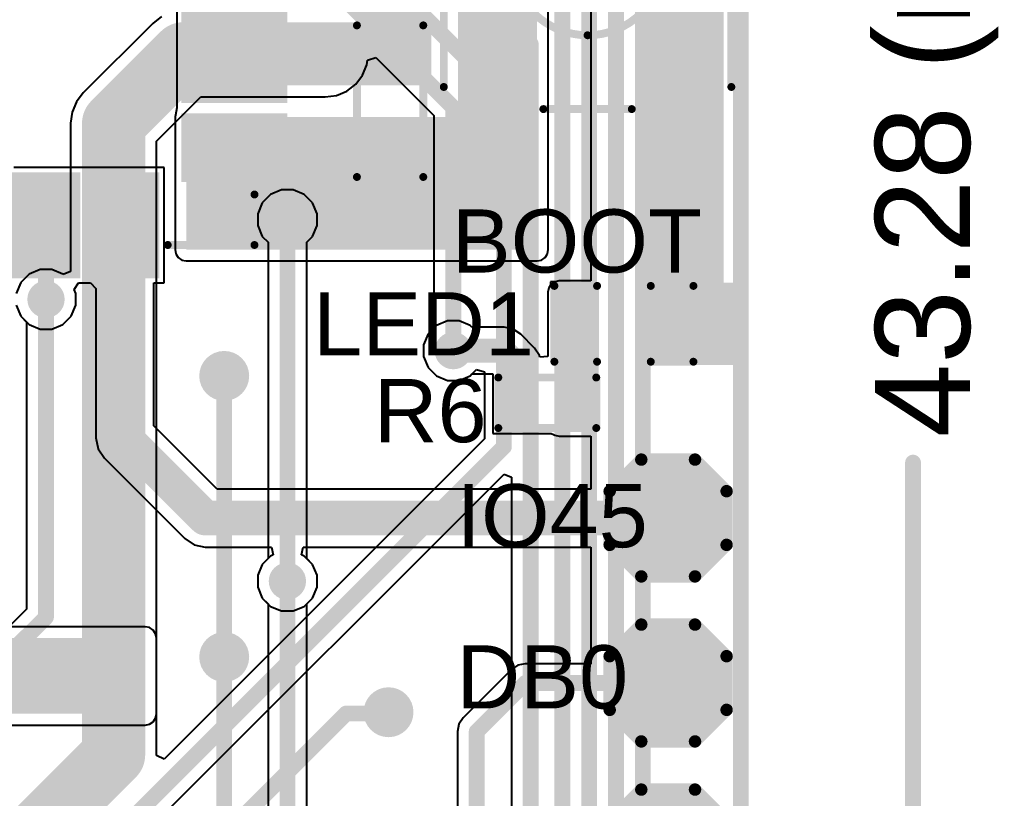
# Model space of a CAD drawing. Header units: millimetres. Extents: x -0.06 to 2.07, y -0.2 to 1.65.
# Drawn here: x 1.449 to 2.069, y 0.278 to 0.772 of the extents above; entities that cross this region are included whole.
import ezdxf

# ---------------------------------------------------------------- set-up
doc = ezdxf.new("R2010")
doc.units = ezdxf.units.MM
doc.header["$MEASUREMENT"] = 0
for name, color, linetype in [('BottomLayer', 5, 'Continuous'), ('BottomSolder', 6, 'Continuous'), ('Mechanical1', 6, 'Continuous'), ('Mechanical2', 216, 'Continuous'), ('TopLayer', 1, 'Continuous'), ('TopOverlay', 2, 'Continuous'), ('TopPaste', 8, 'Continuous'), ('TopSolder', 216, 'Continuous'), ('ViaHoleLayer', 16, 'Continuous')]:
    doc.layers.add(name, color=color, linetype=linetype)
doc.styles.add('Arial', font='', dxfattribs={"height": 0.2})
doc.styles.get('Arial').set_extended_font_data('Arial')

# ---------------------------------------------------------------- blocks, each defined once
blk = doc.blocks.new('41_SMD_M______5')
at = {"layer": 'TopLayer'}
for points in [[(0.31496, -0.23268), (0.37402, -0.23268), (0.37402, -0.26811), (0.31496, -0.26811)], [(0.31496, -0.28268), (0.37402, -0.28268), (0.37402, -0.31811), (0.31496, -0.31811)], [(0.20748, -0.37913), (0.20748, -0.32008), (0.24291, -0.32008), (0.24291, -0.37913)], [(0.25748, -0.37913), (0.25748, -0.32008), (0.29291, -0.32008), (0.29291, -0.37913)]]:
    blk.add_hatch(color=1, dxfattribs=at).paths.add_polyline_path(points)
at = {"layer": 'TopPaste'}
for points in [[(0.31496, -0.23268), (0.37402, -0.23268), (0.37402, -0.26811), (0.31496, -0.26811)], [(0.31496, -0.28268), (0.37402, -0.28268), (0.37402, -0.31811), (0.31496, -0.31811)], [(0.20748, -0.37913), (0.20748, -0.32008), (0.24291, -0.32008), (0.24291, -0.37913)], [(0.25748, -0.37913), (0.25748, -0.32008), (0.29291, -0.32008), (0.29291, -0.37913)]]:
    blk.add_hatch(color=8, dxfattribs=at).paths.add_polyline_path(points)
at = {"layer": 'TopSolder'}
for points in [[(0.31096, -0.17868), (0.37802, -0.17868), (0.37802, -0.22211), (0.31096, -0.22211)], [(0.31096, -0.22868), (0.37802, -0.22868), (0.37802, -0.27211), (0.31096, -0.27211)], [(0.31096, -0.27868), (0.37802, -0.27868), (0.37802, -0.32211), (0.31096, -0.32211)], [(0.20348, -0.38313), (0.20348, -0.31608), (0.24691, -0.31608), (0.24691, -0.38313)], [(0.25348, -0.38313), (0.25348, -0.31608), (0.29691, -0.31608), (0.29691, -0.38313)]]:
    blk.add_hatch(color=216, dxfattribs=at).paths.add_polyline_path(points)
at = {"layer": 'TopOverlay', "const_width": 0.005}
for points in [[(0.35716, -0.36208), (0.35716, -0.33008)], [(0.30224, -0.36208), (0.35716, -0.36208)]]:
    blk.add_lwpolyline(points, dxfattribs=at)
at = {"layer": 'TopOverlay', "const_width": 0.0025}
for points in [[(0.35591, -0.33008, 1), (0.35841, -0.33008, 1)], [(0.30099, -0.36208, 1), (0.30349, -0.36208, 1)], [(0.35591, -0.36208, 1), (0.35841, -0.36208, 1)], [(0.35591, -0.36208, 1), (0.35841, -0.36208, 1)]]:
    blk.add_lwpolyline(points, format="xyb", close=True, dxfattribs=at)
blk = doc.blocks.new('TS_1109S_C_B_6')
at = {"layer": 'TopLayer'}
for points in [[(-0.15551, 0.08071), (-0.10039, 0.08071), (-0.10039, 0.0374), (-0.15551, 0.0374)], [(0.10039, 0.08071), (0.15551, 0.08071), (0.15551, 0.0374), (0.10039, 0.0374)], [(-0.15551, -0.0374), (-0.10039, -0.0374), (-0.10039, -0.08071), (-0.15551, -0.08071)], [(0.10039, -0.0374), (0.15551, -0.0374), (0.15551, -0.08071), (0.10039, -0.08071)]]:
    blk.add_hatch(color=1, dxfattribs=at).paths.add_polyline_path(points)
at = {"layer": 'TopPaste'}
for points in [[(-0.15551, 0.08071), (-0.10039, 0.08071), (-0.10039, 0.0374), (-0.15551, 0.0374)], [(0.10039, 0.08071), (0.15551, 0.08071), (0.15551, 0.0374), (0.10039, 0.0374)], [(-0.15551, -0.0374), (-0.10039, -0.0374), (-0.10039, -0.08071), (-0.15551, -0.08071)], [(0.10039, -0.0374), (0.15551, -0.0374), (0.15551, -0.08071), (0.10039, -0.08071)]]:
    blk.add_hatch(color=8, dxfattribs=at).paths.add_polyline_path(points)
at = {"layer": 'TopSolder'}
for points in [[(-0.15951, 0.08471), (-0.09639, 0.08471), (-0.09639, 0.0334), (-0.15951, 0.0334)], [(0.09639, 0.08471), (0.15951, 0.08471), (0.15951, 0.0334), (0.09639, 0.0334)], [(-0.15951, -0.0334), (-0.09639, -0.0334), (-0.09639, -0.08471), (-0.15951, -0.08471)], [(0.09639, -0.0334), (0.15951, -0.0334), (0.15951, -0.08471), (0.09639, -0.08471)]]:
    blk.add_hatch(color=216, dxfattribs=at).paths.add_polyline_path(points)
at = {"layer": 'TopOverlay', "const_width": 0.005}
for points in [[(0.081, 0.091), (-0.079, 0.091)], [(-0.095, -0.028), (-0.095, 0.028)], [(0.095, -0.028), (0.095, 0.028)], [(0.081, -0.091), (-0.079, -0.091)]]:
    blk.add_lwpolyline(points, dxfattribs=at)
at = {"layer": 'TopOverlay'}
for points, const_width in [([(-0.08025, 0.091, 1), (-0.07775, 0.091, 1)], 0.0025), ([(0.07975, 0.091, 1), (0.08225, 0.091, 1)], 0.0025), ([(0.04826, 0, 1), (-0.04826, 0, 1)], 0.005), ([(-0.09625, 0.028, 1), (-0.09375, 0.028, 1)], 0.0025), ([(0.02193, 0, 1), (-0.02193, 0, 1)], 0.01), ([(0.09375, 0.028, 1), (0.09625, 0.028, 1)], 0.0025), ([(-0.04951, 0, 1), (-0.04701, 0, 1)], 0.0025), ([(-0.02443, 0, 1), (-0.01943, 0, 1)], 0.005), ([(0.01943, 0, 1), (0.02443, 0, 1)], 0.005), ([(0.04701, 0, 1), (0.04951, 0, 1)], 0.0025), ([(-0.09625, -0.028, 1), (-0.09375, -0.028, 1)], 0.0025), ([(0.09375, -0.028, 1), (0.09625, -0.028, 1)], 0.0025), ([(-0.08025, -0.091, 1), (-0.07775, -0.091, 1)], 0.0025), ([(0.07975, -0.091, 1), (0.08225, -0.091, 1)], 0.0025)]:
    blk.add_lwpolyline(points, format="xyb", close=True, dxfattribs=dict(at, const_width=const_width))
blk = doc.blocks.new('R___0603_10')
at = {"layer": 'TopLayer'}
for points in [[(-0.015, 0.0175), (-0.015, -0.0175), (-0.045, -0.0175), (-0.045, 0.0175)], [(0.045, 0.0175), (0.045, -0.0175), (0.015, -0.0175), (0.015, 0.0175)]]:
    blk.add_hatch(color=1, dxfattribs=at).paths.add_polyline_path(points)
at = {"layer": 'TopPaste'}
for points in [[(-0.015, 0.0175), (-0.015, -0.0175), (-0.045, -0.0175), (-0.045, 0.0175)], [(0.045, 0.0175), (0.045, -0.0175), (0.015, -0.0175), (0.015, 0.0175)]]:
    blk.add_hatch(color=8, dxfattribs=at).paths.add_polyline_path(points)
at = {"layer": 'TopSolder'}
for points in [[(-0.011, 0.0215), (-0.011, -0.0215), (-0.049, -0.0215), (-0.049, 0.0215)], [(0.049, 0.0215), (0.049, -0.0215), (0.011, -0.0215), (0.011, 0.0215)]]:
    blk.add_hatch(color=216, dxfattribs=at).paths.add_polyline_path(points)
at = {"layer": 'TopOverlay', "const_width": 0.005}
for points in [[(0.048, 0.021), (-0.048, 0.021)], [(-0.048, -0.021), (-0.048, 0.021)], [(0.048, -0.021), (0.048, 0.021)], [(0.048, -0.021), (-0.048, -0.021)]]:
    blk.add_lwpolyline(points, dxfattribs=at)
at = {"layer": 'TopOverlay', "const_width": 0.0025}
for points in [[(-0.04925, 0.021, 1), (-0.04675, 0.021, 1)], [(-0.04925, 0.021, 1), (-0.04675, 0.021, 1)], [(0.04675, 0.021, 1), (0.04925, 0.021, 1)], [(0.04675, 0.021, 1), (0.04925, 0.021, 1)], [(-0.04925, -0.021, 1), (-0.04675, -0.021, 1)], [(-0.04925, -0.021, 1), (-0.04675, -0.021, 1)], [(0.04675, -0.021, 1), (0.04925, -0.021, 1)], [(0.04675, -0.021, 1), (0.04925, -0.021, 1)]]:
    blk.add_lwpolyline(points, format="xyb", close=True, dxfattribs=at)
blk = doc.blocks.new('R___0402_13')
at = {"layer": 'TopLayer'}
for points in [[(-0.0275, -0.0125), (-0.0275, 0.0125), (-0.0095, 0.0125), (-0.0095, -0.0125)], [(0.0095, -0.0125), (0.0095, 0.0125), (0.0275, 0.0125), (0.0275, -0.0125)]]:
    blk.add_hatch(color=1, dxfattribs=at).paths.add_polyline_path(points)
at = {"layer": 'TopPaste'}
for points in [[(-0.0275, -0.0125), (-0.0275, 0.0125), (-0.0095, 0.0125), (-0.0095, -0.0125)], [(0.0095, -0.0125), (0.0095, 0.0125), (0.0275, 0.0125), (0.0275, -0.0125)]]:
    blk.add_hatch(color=8, dxfattribs=at).paths.add_polyline_path(points)
at = {"layer": 'TopSolder'}
for points in [[(-0.02967, -0.01467), (-0.02967, 0.01467), (-0.00733, 0.01467), (-0.00733, -0.01467)], [(0.00733, -0.01467), (0.00733, 0.01467), (0.02967, 0.01467), (0.02967, -0.01467)]]:
    blk.add_hatch(color=216, dxfattribs=at).paths.add_polyline_path(points)
at = {"layer": 'TopOverlay'}
for points, const_width in [([(-0.031, -0.016), (-0.031, 0.016)], 0.005), ([(-0.031, 0.016), (0.031, 0.016)], 0.005), ([(0.031, -0.016), (0.031, 0.016)], 0.005), ([(-0.031, -0.016), (0.031, -0.016)], 0.005), ([(-0.032, -0.017), (0.032, -0.017)], 0.000127)]:
    blk.add_lwpolyline(points, dxfattribs=dict(at, const_width=const_width))
for points, const_width in [([(-0.03225, 0.016, 1), (-0.02975, 0.016, 1)], 0.0025), ([(-0.03225, 0.016, 1), (-0.02975, 0.016, 1)], 0.0025), ([(0.02975, 0.016, 1), (0.03225, 0.016, 1)], 0.0025), ([(0.02975, 0.016, 1), (0.03225, 0.016, 1)], 0.0025), ([(-0.03225, -0.016, 1), (-0.02975, -0.016, 1)], 0.0025), ([(-0.03225, -0.016, 1), (-0.02975, -0.016, 1)], 0.0025), ([(-0.03203, -0.017, 1), (-0.03197, -0.017, 1)], 0.0000635), ([(0.02975, -0.016, 1), (0.03225, -0.016, 1)], 0.0025), ([(0.02975, -0.016, 1), (0.03225, -0.016, 1)], 0.0025), ([(0.03197, -0.017, 1), (0.03203, -0.017, 1)], 0.0000635)]:
    blk.add_lwpolyline(points, format="xyb", close=True, dxfattribs=dict(at, const_width=const_width))
blk = doc.blocks.new('T__________19')
at = {"layer": 'TopLayer'}
blk.add_hatch(color=1, dxfattribs=at).paths.add_polyline_path([(0.015, 0.03), (-0.015, 0.03), (-0.03, 0.015), (-0.03, -0.015), (-0.015, -0.03), (0.015, -0.03), (0.03, -0.015), (0.03, 0.015)])
at = {"layer": 'TopPaste'}
blk.add_hatch(color=8, dxfattribs=at).paths.add_polyline_path([(0.015, 0.03), (-0.015, 0.03), (-0.03, 0.015), (-0.03, -0.015), (-0.015, -0.03), (0.015, -0.03), (0.03, -0.015), (0.03, 0.015)])
at = {"layer": 'TopSolder'}
blk.add_hatch(color=216, dxfattribs=at).paths.add_polyline_path([(0.017, 0.034), (-0.017, 0.034), (-0.034, 0.017), (-0.034, -0.017), (-0.017, -0.034), (0.017, -0.034), (0.034, -0.017), (0.034, 0.017)])
at = {"layer": 'TopOverlay', "const_width": 0.00787}
for points in [[(-0.037, 0.017), (-0.017, 0.037)], [(-0.017, 0.037), (0.017, 0.037)], [(-0.017, 0.037), (0.017, 0.037)], [(0.017, 0.037), (0.037, 0.017)], [(-0.037, -0.017), (-0.037, 0.017)], [(0.037, -0.017), (0.037, 0.017)], [(-0.037, -0.017), (-0.017, -0.037)], [(0.017, -0.037), (0.037, -0.017)], [(-0.017, -0.037), (0.017, -0.037)], [(-0.017, -0.037), (0.017, -0.037)]]:
    blk.add_lwpolyline(points, dxfattribs=at)
at = {"layer": 'TopOverlay', "const_width": 0.00394}
for points in [[(-0.01897, 0.037, 1), (-0.01503, 0.037, 1)], [(-0.01897, 0.037, 1), (-0.01503, 0.037, 1)], [(-0.01897, 0.037, 1), (-0.01503, 0.037, 1)], [(0.01503, 0.037, 1), (0.01897, 0.037, 1)], [(0.01503, 0.037, 1), (0.01897, 0.037, 1)], [(0.01503, 0.037, 1), (0.01897, 0.037, 1)], [(-0.03897, 0.017, 1), (-0.03503, 0.017, 1)], [(-0.03897, 0.017, 1), (-0.03503, 0.017, 1)], [(0.03503, 0.017, 1), (0.03897, 0.017, 1)], [(0.03503, 0.017, 1), (0.03897, 0.017, 1)], [(-0.03897, -0.017, 1), (-0.03503, -0.017, 1)], [(-0.03897, -0.017, 1), (-0.03503, -0.017, 1)], [(0.03503, -0.017, 1), (0.03897, -0.017, 1)], [(0.03503, -0.017, 1), (0.03897, -0.017, 1)], [(-0.01897, -0.037, 1), (-0.01503, -0.037, 1)], [(-0.01897, -0.037, 1), (-0.01503, -0.037, 1)], [(-0.01897, -0.037, 1), (-0.01503, -0.037, 1)], [(0.01503, -0.037, 1), (0.01897, -0.037, 1)], [(0.01503, -0.037, 1), (0.01897, -0.037, 1)], [(0.01503, -0.037, 1), (0.01897, -0.037, 1)]]:
    blk.add_lwpolyline(points, format="xyb", close=True, dxfattribs=at)
blk = doc.blocks.new('T__________20')
at = {"layer": 'TopLayer'}
blk.add_hatch(color=1, dxfattribs=at).paths.add_polyline_path([(0.015, 0.03), (-0.015, 0.03), (-0.03, 0.015), (-0.03, -0.015), (-0.015, -0.03), (0.015, -0.03), (0.03, -0.015), (0.03, 0.015)])
at = {"layer": 'TopPaste'}
blk.add_hatch(color=8, dxfattribs=at).paths.add_polyline_path([(0.015, 0.03), (-0.015, 0.03), (-0.03, 0.015), (-0.03, -0.015), (-0.015, -0.03), (0.015, -0.03), (0.03, -0.015), (0.03, 0.015)])
at = {"layer": 'TopSolder'}
blk.add_hatch(color=216, dxfattribs=at).paths.add_polyline_path([(0.017, 0.034), (-0.017, 0.034), (-0.034, 0.017), (-0.034, -0.017), (-0.017, -0.034), (0.017, -0.034), (0.034, -0.017), (0.034, 0.017)])
at = {"layer": 'TopOverlay', "const_width": 0.00787}
for points in [[(-0.037, 0.017), (-0.017, 0.037)], [(-0.017, 0.037), (0.017, 0.037)], [(-0.017, 0.037), (0.017, 0.037)], [(0.017, 0.037), (0.037, 0.017)], [(-0.037, -0.017), (-0.037, 0.017)], [(0.037, -0.017), (0.037, 0.017)], [(-0.037, -0.017), (-0.017, -0.037)], [(0.017, -0.037), (0.037, -0.017)], [(-0.017, -0.037), (0.017, -0.037)], [(-0.017, -0.037), (0.017, -0.037)]]:
    blk.add_lwpolyline(points, dxfattribs=at)
at = {"layer": 'TopOverlay', "const_width": 0.00394}
for points in [[(-0.01897, 0.037, 1), (-0.01503, 0.037, 1)], [(-0.01897, 0.037, 1), (-0.01503, 0.037, 1)], [(-0.01897, 0.037, 1), (-0.01503, 0.037, 1)], [(0.01503, 0.037, 1), (0.01897, 0.037, 1)], [(0.01503, 0.037, 1), (0.01897, 0.037, 1)], [(0.01503, 0.037, 1), (0.01897, 0.037, 1)], [(-0.03897, 0.017, 1), (-0.03503, 0.017, 1)], [(-0.03897, 0.017, 1), (-0.03503, 0.017, 1)], [(0.03503, 0.017, 1), (0.03897, 0.017, 1)], [(0.03503, 0.017, 1), (0.03897, 0.017, 1)], [(-0.03897, -0.017, 1), (-0.03503, -0.017, 1)], [(-0.03897, -0.017, 1), (-0.03503, -0.017, 1)], [(0.03503, -0.017, 1), (0.03897, -0.017, 1)], [(0.03503, -0.017, 1), (0.03897, -0.017, 1)], [(-0.01897, -0.037, 1), (-0.01503, -0.037, 1)], [(-0.01897, -0.037, 1), (-0.01503, -0.037, 1)], [(-0.01897, -0.037, 1), (-0.01503, -0.037, 1)], [(0.01503, -0.037, 1), (0.01897, -0.037, 1)], [(0.01503, -0.037, 1), (0.01897, -0.037, 1)], [(0.01503, -0.037, 1), (0.01897, -0.037, 1)]]:
    blk.add_lwpolyline(points, format="xyb", close=True, dxfattribs=at)
blk = doc.blocks.new('T__________21')
at = {"layer": 'TopLayer'}
blk.add_hatch(color=1, dxfattribs=at).paths.add_polyline_path([(0.015, 0.03), (-0.015, 0.03), (-0.03, 0.015), (-0.03, -0.015), (-0.015, -0.03), (0.015, -0.03), (0.03, -0.015), (0.03, 0.015)])
at = {"layer": 'TopPaste'}
blk.add_hatch(color=8, dxfattribs=at).paths.add_polyline_path([(0.015, 0.03), (-0.015, 0.03), (-0.03, 0.015), (-0.03, -0.015), (-0.015, -0.03), (0.015, -0.03), (0.03, -0.015), (0.03, 0.015)])
at = {"layer": 'TopSolder'}
blk.add_hatch(color=216, dxfattribs=at).paths.add_polyline_path([(0.017, 0.034), (-0.017, 0.034), (-0.034, 0.017), (-0.034, -0.017), (-0.017, -0.034), (0.017, -0.034), (0.034, -0.017), (0.034, 0.017)])
at = {"layer": 'TopOverlay', "const_width": 0.00787}
for points in [[(-0.037, 0.017), (-0.017, 0.037)], [(-0.017, 0.037), (0.017, 0.037)], [(-0.017, 0.037), (0.017, 0.037)], [(0.017, 0.037), (0.037, 0.017)], [(-0.037, -0.017), (-0.037, 0.017)], [(0.037, -0.017), (0.037, 0.017)], [(-0.037, -0.017), (-0.017, -0.037)], [(0.017, -0.037), (0.037, -0.017)], [(-0.017, -0.037), (0.017, -0.037)], [(-0.017, -0.037), (0.017, -0.037)]]:
    blk.add_lwpolyline(points, dxfattribs=at)
at = {"layer": 'TopOverlay', "const_width": 0.00394}
for points in [[(-0.01897, 0.037, 1), (-0.01503, 0.037, 1)], [(-0.01897, 0.037, 1), (-0.01503, 0.037, 1)], [(-0.01897, 0.037, 1), (-0.01503, 0.037, 1)], [(0.01503, 0.037, 1), (0.01897, 0.037, 1)], [(0.01503, 0.037, 1), (0.01897, 0.037, 1)], [(0.01503, 0.037, 1), (0.01897, 0.037, 1)], [(-0.03897, 0.017, 1), (-0.03503, 0.017, 1)], [(-0.03897, 0.017, 1), (-0.03503, 0.017, 1)], [(0.03503, 0.017, 1), (0.03897, 0.017, 1)], [(0.03503, 0.017, 1), (0.03897, 0.017, 1)], [(-0.03897, -0.017, 1), (-0.03503, -0.017, 1)], [(-0.03897, -0.017, 1), (-0.03503, -0.017, 1)], [(0.03503, -0.017, 1), (0.03897, -0.017, 1)], [(0.03503, -0.017, 1), (0.03897, -0.017, 1)], [(-0.01897, -0.037, 1), (-0.01503, -0.037, 1)], [(-0.01897, -0.037, 1), (-0.01503, -0.037, 1)], [(-0.01897, -0.037, 1), (-0.01503, -0.037, 1)], [(0.01503, -0.037, 1), (0.01897, -0.037, 1)], [(0.01503, -0.037, 1), (0.01897, -0.037, 1)], [(0.01503, -0.037, 1), (0.01897, -0.037, 1)]]:
    blk.add_lwpolyline(points, format="xyb", close=True, dxfattribs=at)
blk = doc.blocks.new('LED_0603_22')
at = {"layer": 'TopLayer'}
for points in [[(-0.03937, 0.01969), (-0.01969, 0.01969), (-0.01969, -0.01969), (-0.03937, -0.01969)], [(0.01969, 0.01969), (0.03937, 0.01969), (0.03937, -0.01969), (0.01969, -0.01969)]]:
    blk.add_hatch(color=1, dxfattribs=at).paths.add_polyline_path(points)
at = {"layer": 'TopOverlay'}
blk.add_hatch(color=2, dxfattribs=at).paths.add_polyline_path([(0.044, -0.026), (0.069, -0.026), (0.069, 0.026), (0.044, 0.026)])
at = {"layer": 'TopPaste'}
for points in [[(-0.03937, 0.01969), (-0.01969, 0.01969), (-0.01969, -0.01969), (-0.03937, -0.01969)], [(0.01969, 0.01969), (0.03937, 0.01969), (0.03937, -0.01969), (0.01969, -0.01969)]]:
    blk.add_hatch(color=8, dxfattribs=at).paths.add_polyline_path(points)
at = {"layer": 'TopSolder'}
for points in [[(-0.04337, 0.02369), (-0.01569, 0.02369), (-0.01569, -0.02369), (-0.04337, -0.02369)], [(0.01569, 0.02369), (0.04337, 0.02369), (0.04337, -0.02369), (0.01569, -0.02369)]]:
    blk.add_hatch(color=216, dxfattribs=at).paths.add_polyline_path(points)
at = {"layer": 'TopOverlay', "const_width": 0.005}
for points in [[(-0.044, 0.024), (-0.017, 0.024)], [(-0.044, -0.024), (-0.044, 0.024)], [(0.017, 0.024), (0.044, 0.024)], [(0.044, -0.024), (0.044, 0.024)], [(-0.044, -0.024), (-0.017, -0.024)], [(0.017, -0.024), (0.044, -0.024)]]:
    blk.add_lwpolyline(points, dxfattribs=at)
at = {"layer": 'TopOverlay', "const_width": 0.0025}
for points in [[(-0.04525, 0.024, 1), (-0.04275, 0.024, 1)], [(-0.04525, 0.024, 1), (-0.04275, 0.024, 1)], [(-0.01825, 0.024, 1), (-0.01575, 0.024, 1)], [(0.01575, 0.024, 1), (0.01825, 0.024, 1)], [(0.04275, 0.024, 1), (0.04525, 0.024, 1)], [(0.04275, 0.024, 1), (0.04525, 0.024, 1)], [(-0.04525, -0.024, 1), (-0.04275, -0.024, 1)], [(-0.04525, -0.024, 1), (-0.04275, -0.024, 1)], [(-0.01825, -0.024, 1), (-0.01575, -0.024, 1)], [(0.01575, -0.024, 1), (0.01825, -0.024, 1)], [(0.04275, -0.024, 1), (0.04525, -0.024, 1)], [(0.04275, -0.024, 1), (0.04525, -0.024, 1)]]:
    blk.add_lwpolyline(points, format="xyb", close=True, dxfattribs=at)

msp = doc.modelspace()

# ---------------------------------------------------------------- hatches: boundary and pattern name
at = {"layer": 'BottomLayer'}
h = msp.add_hatch(color=5, dxfattribs=at)
edge = h.paths.add_edge_path()
edge.add_arc((1.643, 0.75), 0.01181, 0, 360)
h = msp.add_hatch(color=5, dxfattribs=at)
edge = h.paths.add_edge_path()
edge.add_arc((1.619, 0.645), 0.01181, 0, 360)
h = msp.add_hatch(color=5, dxfattribs=at)
edge = h.paths.add_edge_path()
edge.add_arc((1.4662, 0.59451), 0.01181, 0, 360)
h = msp.add_hatch(color=5, dxfattribs=at)
edge = h.paths.add_edge_path()
edge.add_arc((1.724, 0.562), 0.01181, 0, 360)
h = msp.add_hatch(color=5, dxfattribs=at)
edge = h.paths.add_edge_path()
edge.add_arc((1.579, 0.546), 0.01181, 0, 360)
h = msp.add_hatch(color=5, dxfattribs=at)
edge = h.paths.add_edge_path()
edge.add_arc((1.619, 0.416), 0.01181, 0, 360)
h = msp.add_hatch(color=5, dxfattribs=at)
edge = h.paths.add_edge_path()
edge.add_arc((1.579, 0.368), 0.01181, 0, 360)
h = msp.add_hatch(color=5, dxfattribs=at)
edge = h.paths.add_edge_path()
edge.add_arc((1.509, 0.363), 0.01181, 0, 360)
h = msp.add_hatch(color=5, dxfattribs=at)
edge = h.paths.add_edge_path()
edge.add_arc((1.683, 0.333), 0.01181, 0, 360)
at = {"layer": 'BottomSolder'}
h = msp.add_hatch(color=6, dxfattribs=at)
edge = h.paths.add_edge_path()
edge.add_arc((1.579, 0.546), 0.01581, 0, 360)
h = msp.add_hatch(color=6, dxfattribs=at)
edge = h.paths.add_edge_path()
edge.add_arc((1.579, 0.368), 0.01581, 0, 360)
h = msp.add_hatch(color=6, dxfattribs=at)
edge = h.paths.add_edge_path()
edge.add_arc((1.683, 0.333), 0.01581, 0, 360)
at = {"layer": 'TopLayer'}
for points in [[(1.84511, 0.556), (1.89511, 0.556), (1.89511, 1.361), (1.84511, 1.361)], [(1.727, 0.653), (1.777, 0.653), (1.777, 0.966), (1.727, 0.966)], [(1.679, 0.73), (1.71, 0.73), (1.71, 0.77), (1.679, 0.77)], [(1.555, 0.626), (1.777, 0.626), (1.777, 0.71), (1.555, 0.71)], [(1.791, 0.515), (1.816, 0.515), (1.816, 0.599), (1.791, 0.599)], [(1.232, 0.332), (1.529, 0.332), (1.529, 0.38), (1.232, 0.38)]]:
    msp.add_hatch(color=1, dxfattribs=at).paths.add_polyline_path(points)
h = msp.add_hatch(color=1, dxfattribs=at)
edge = h.paths.add_edge_path()
edge.add_arc((1.643, 0.75), 0.01181, 0, 360)
h = msp.add_hatch(color=1, dxfattribs=at)
edge = h.paths.add_edge_path()
edge.add_arc((1.619, 0.645), 0.01181, 0, 360)
h = msp.add_hatch(color=1, dxfattribs=at)
edge = h.paths.add_edge_path()
edge.add_arc((1.4662, 0.59451), 0.01181, 0, 360)
h = msp.add_hatch(color=1, dxfattribs=at)
edge = h.paths.add_edge_path()
edge.add_arc((1.724, 0.562), 0.01181, 0, 360)
h = msp.add_hatch(color=1, dxfattribs=at)
edge = h.paths.add_edge_path()
edge.add_arc((1.579, 0.546), 0.01181, 0, 360)
h = msp.add_hatch(color=1, dxfattribs=at)
edge = h.paths.add_edge_path()
edge.add_arc((1.619, 0.416), 0.01181, 0, 360)
h = msp.add_hatch(color=1, dxfattribs=at)
edge = h.paths.add_edge_path()
edge.add_arc((1.579, 0.368), 0.01181, 0, 360)
h = msp.add_hatch(color=1, dxfattribs=at)
edge = h.paths.add_edge_path()
edge.add_arc((1.509, 0.363), 0.01181, 0, 360)
h = msp.add_hatch(color=1, dxfattribs=at)
edge = h.paths.add_edge_path()
edge.add_arc((1.683, 0.333), 0.01181, 0, 360)
at = {"layer": 'TopSolder'}
h = msp.add_hatch(color=216, dxfattribs=at)
edge = h.paths.add_edge_path()
edge.add_arc((1.579, 0.546), 0.01581, 0, 360)
h = msp.add_hatch(color=216, dxfattribs=at)
edge = h.paths.add_edge_path()
edge.add_arc((1.579, 0.368), 0.01581, 0, 360)
h = msp.add_hatch(color=216, dxfattribs=at)
edge = h.paths.add_edge_path()
edge.add_arc((1.683, 0.333), 0.01581, 0, 360)
at = {"layer": 'ViaHoleLayer'}
h = msp.add_hatch(color=16, dxfattribs=at)
edge = h.paths.add_edge_path()
edge.add_arc((1.643, 0.75), 0.00591, 0, 360)
h = msp.add_hatch(color=16, dxfattribs=at)
edge = h.paths.add_edge_path()
edge.add_arc((1.619, 0.645), 0.00591, 0, 360)
h = msp.add_hatch(color=16, dxfattribs=at)
edge = h.paths.add_edge_path()
edge.add_arc((1.4662, 0.59451), 0.00591, 0, 360)
h = msp.add_hatch(color=16, dxfattribs=at)
edge = h.paths.add_edge_path()
edge.add_arc((1.724, 0.562), 0.00591, 0, 360)
h = msp.add_hatch(color=16, dxfattribs=at)
edge = h.paths.add_edge_path()
edge.add_arc((1.579, 0.546), 0.00591, 0, 360)
h = msp.add_hatch(color=16, dxfattribs=at)
edge = h.paths.add_edge_path()
edge.add_arc((1.619, 0.416), 0.00591, 0, 360)
h = msp.add_hatch(color=16, dxfattribs=at)
edge = h.paths.add_edge_path()
edge.add_arc((1.579, 0.368), 0.00591, 0, 360)
h = msp.add_hatch(color=16, dxfattribs=at)
edge = h.paths.add_edge_path()
edge.add_arc((1.509, 0.363), 0.00591, 0, 360)
h = msp.add_hatch(color=16, dxfattribs=at)
edge = h.paths.add_edge_path()
edge.add_arc((1.683, 0.333), 0.00591, 0, 360)

# ---------------------------------------------------------------- linework, layer by layer
at = {"layer": 'BottomLayer'}
for p, q in [((1.53374, 0.76926), (1.48974, 0.72526)), ((1.53938, 0.77358), (1.53374, 0.76926)), ((1.66931, 0.74295), (1.6697, 0.74593)), ((1.6697, 0.74593), (1.67498, 0.74772)), ((1.67498, 0.74772), (1.71176, 0.71093)), ((1.66658, 0.73638), (1.66931, 0.74295)), ((1.66226, 0.73074), (1.66658, 0.73638)), ((1.48974, 0.72526), (1.48542, 0.71962)), ((1.65005, 0.72369), (1.65662, 0.72642)), ((1.65662, 0.72642), (1.66226, 0.73074)), ((1.48542, 0.71962), (1.48269, 0.71305)), ((1.53623, 0.69472), (1.56428, 0.72277)), ((1.56428, 0.72277), (1.643, 0.72277)), ((1.643, 0.72277), (1.65005, 0.72369)), ((1.48269, 0.71305), (1.48177, 0.706)), ((1.71176, 0.71093), (1.71176, 0.57637)), ((1.48177, 0.706), (1.48177, 0.61208)), ((1.53623, 0.306), (1.53623, 0.69472)), ((1.61526, 0.66381), (1.60834, 0.66095)), ((1.62274, 0.66381), (1.61526, 0.66381)), ((1.62966, 0.66095), (1.62274, 0.66381)), ((1.60834, 0.66095), (1.60305, 0.65566)), ((1.63495, 0.65566), (1.62966, 0.66095)), ((1.60305, 0.65566), (1.60019, 0.64874)), ((1.63781, 0.64874), (1.63495, 0.65566)), ((1.60019, 0.64874), (1.60019, 0.64126)), ((1.63781, 0.64126), (1.63781, 0.64874)), ((1.60019, 0.64126), (1.60305, 0.63434)), ((1.63495, 0.63434), (1.63781, 0.64126)), ((1.60305, 0.63434), (1.60676, 0.63063)), ((1.63123, 0.63063), (1.63495, 0.63434)), ((1.60676, 0.63063), (1.60676, 0.43037)), ((1.63123, 0.43037), (1.63123, 0.63063)), ((1.45554, 0.61046), (1.45025, 0.60517)), ((1.46246, 0.61332), (1.45554, 0.61046)), ((1.46994, 0.61332), (1.46246, 0.61332)), ((1.47685, 0.61046), (1.46994, 0.61332)), ((1.47715, 0.61016), (1.47685, 0.61046)), ((1.48177, 0.61208), (1.47715, 0.61016)), ((1.45025, 0.60517), (1.44739, 0.59825)), ((1.44739, 0.59077), (1.45025, 0.58386)), ((1.45025, 0.58386), (1.45396, 0.58014)), ((1.45396, 0.58014), (1.45396, 0.39826)), ((1.71176, 0.57637), (1.70805, 0.57266)), ((1.70805, 0.57266), (1.70519, 0.56574)), ((1.70519, 0.56574), (1.70519, 0.55826)), ((1.70519, 0.55826), (1.70805, 0.55134)), ((1.70805, 0.55134), (1.71334, 0.54605)), ((1.71334, 0.54605), (1.72026, 0.54319)), ((1.72774, 0.54319), (1.73466, 0.54605)), ((1.73466, 0.54605), (1.73876, 0.55016)), ((1.73876, 0.55016), (1.74376, 0.54849)), ((1.74376, 0.54849), (1.74376, 0.50607)), ((1.72026, 0.54319), (1.72774, 0.54319)), ((1.74376, 0.50607), (1.54091, 0.30321)), ((1.47811, 0.20581), (1.75615, 0.48384)), ((1.75615, 0.48384), (1.76076, 0.48193)), ((1.76076, 0.48193), (1.76076, 0.27007)), ((1.60676, 0.43037), (1.60305, 0.42666)), ((1.63495, 0.42666), (1.63123, 0.43037)), ((1.60305, 0.42666), (1.60019, 0.41974)), ((1.63781, 0.41974), (1.63495, 0.42666)), ((1.60019, 0.41974), (1.60019, 0.41226)), ((1.63781, 0.41226), (1.63781, 0.41974)), ((1.60019, 0.41226), (1.60305, 0.40534)), ((1.63495, 0.40534), (1.63781, 0.41226)), ((1.60305, 0.40534), (1.60834, 0.40005)), ((1.62966, 0.40005), (1.63495, 0.40534)), ((1.45396, 0.39826), (1.40475, 0.34906)), ((1.60834, 0.40005), (1.61526, 0.39719)), ((1.61526, 0.39719), (1.62274, 0.39719)), ((1.62274, 0.39719), (1.62966, 0.40005)), ((1.53617, 0.30555), (1.53623, 0.306)), ((1.54091, 0.30321), (1.53617, 0.30555))]:
    msp.add_line(p, q, dxfattribs=at)
for points, const_width in [([(1.53861, 0.99061), (1.773, 0.75621)], 0.01), ([(1.844, 0.23559), (1.844, 0.98521)], 0.01), ([(1.827, 0.24263), (1.827, 0.95221)], 0.01), ([(1.53861, 0.94061), (1.756, 0.72321)], 0.01), ([(1.595, 0.845), (1.724, 0.716)], 0.01), ([(1.81, 0.24967), (1.81, 0.81921)], 0.01), ([(1.793, 0.25672), (1.793, 0.78621)], 0.01), ([(1.509, 0.706), (1.553, 0.75)], 0.04), ([(1.553, 0.75), (1.643, 0.75)], 0.04), ([(1.773, 0.265), (1.773, 0.75621)], 0.01), ([(1.509, 0.306), (1.509, 0.706)], 0.04), ([(1.756, 0.501), (1.756, 0.72321)], 0.01), ([(1.724, 0.562), (1.724, 0.716)], 0.01), ([(1.619, 0.416), (1.619, 0.645)], 0.01), ([(1.4662, 0.3932), (1.4662, 0.59451)], 0.01), ([(1.579, 0.368), (1.579, 0.546)], 0.01), ([(1.35, 0.095), (1.756, 0.501)], 0.01), ([(1.39865, 0.32565), (1.4662, 0.3932)], 0.01), ([(1.579, 0.255), (1.65619, 0.33219)], 0.01), ([(1.65619, 0.33219), (1.68219, 0.33219)], 0.01), ([(1.68219, 0.33219), (1.683, 0.333)], 0.01), ([(1.338, 0.135), (1.509, 0.306)], 0.04)]:
    msp.add_lwpolyline(points, dxfattribs=dict(at, const_width=const_width))
for points, const_width in [([(1.543, 0.75, 1), (1.563, 0.75, 1)], 0.02), ([(1.543, 0.75, 1), (1.563, 0.75, 1)], 0.02), ([(1.633, 0.75, 1), (1.653, 0.75, 1)], 0.02), ([(1.7705, 0.75621, 1), (1.7755, 0.75621, 1)], 0.005), ([(1.7705, 0.75621, 1), (1.7755, 0.75621, 1)], 0.005), ([(1.499, 0.706, 1), (1.519, 0.706, 1)], 0.02), ([(1.499, 0.706, 1), (1.519, 0.706, 1)], 0.02), ([(1.7535, 0.72321, 1), (1.7585, 0.72321, 1)], 0.005), ([(1.7535, 0.72321, 1), (1.7585, 0.72321, 1)], 0.005), ([(1.7215, 0.716, 1), (1.7265, 0.716, 1)], 0.005), ([(1.7215, 0.716, 1), (1.7265, 0.716, 1)], 0.005), ([(1.6165, 0.645, 1), (1.6215, 0.645, 1)], 0.005), ([(1.4637, 0.59451, 1), (1.4687, 0.59451, 1)], 0.005), ([(1.7215, 0.562, 1), (1.7265, 0.562, 1)], 0.005), ([(1.5765, 0.546, 1), (1.5815, 0.546, 1)], 0.005), ([(1.7535, 0.501, 1), (1.7585, 0.501, 1)], 0.005), ([(1.7535, 0.501, 1), (1.7585, 0.501, 1)], 0.005), ([(1.6165, 0.416, 1), (1.6215, 0.416, 1)], 0.005), ([(1.4637, 0.3932, 1), (1.4687, 0.3932, 1)], 0.005), ([(1.4637, 0.3932, 1), (1.4687, 0.3932, 1)], 0.005), ([(1.5765, 0.368, 1), (1.5815, 0.368, 1)], 0.005), ([(1.65369, 0.33219, 1), (1.65869, 0.33219, 1)], 0.005), ([(1.65369, 0.33219, 1), (1.65869, 0.33219, 1)], 0.005), ([(1.67969, 0.33219, 1), (1.68469, 0.33219, 1)], 0.005), ([(1.67969, 0.33219, 1), (1.68469, 0.33219, 1)], 0.005), ([(1.6805, 0.333, 1), (1.6855, 0.333, 1)], 0.005), ([(1.499, 0.306, 1), (1.519, 0.306, 1)], 0.02), ([(1.499, 0.306, 1), (1.519, 0.306, 1)], 0.02)]:
    msp.add_lwpolyline(points, format="xyb", close=True, dxfattribs=dict(at, const_width=const_width))
at = {"layer": 'Mechanical1', "const_width": 0.01}
msp.add_lwpolyline([(2.015, -0.059), (2.015, 0.49109)], dxfattribs=at)
at = {"layer": 'Mechanical1', "const_width": 0.005}
msp.add_lwpolyline([(2.0125, 0.49109, 1), (2.0175, 0.49109, 1)], format="xyb", close=True, dxfattribs=at)
at = {"layer": 'Mechanical2', "const_width": 0.01}
msp.add_lwpolyline([(1.906, -0.059), (1.906, 1.645)], dxfattribs=at)
at = {"layer": 'TopLayer'}
for p, q in [((1.81101, 1.28601), (1.81101, 0.60614)), ((1.78414, 0.71), (1.78414, 0.966)), ((1.54896, 0.81089), (1.54896, 0.76589)), ((1.54896, 0.76589), (1.54896, 0.76589)), ((1.54896, 0.76589), (1.54896, 0.76532)), ((1.54896, 0.76532), (1.54896, 0.76532)), ((1.54896, 0.76532), (1.54896, 0.76089)), ((1.54896, 0.76089), (1.54896, 0.71589)), ((1.54896, 0.71589), (1.54811, 0.71124)), ((1.54896, 0.71589), (1.54896, 0.71589)), ((1.54811, 0.71124), (1.54786, 0.71)), ((1.54786, 0.71), (1.54786, 0.626)), ((1.78414, 0.626), (1.78414, 0.71)), ((1.48648, 0.67792), (1.44591, 0.67792)), ((1.49148, 0.67792), (1.48648, 0.67792)), ((1.49591, 0.67792), (1.49148, 0.67792)), ((1.54091, 0.67792), (1.49591, 0.67792)), ((1.54091, 0.60487), (1.54091, 0.67792)), ((1.54786, 0.626), (1.54841, 0.62327)), ((1.78359, 0.62327), (1.78414, 0.626)), ((1.54841, 0.62327), (1.54995, 0.62095)), ((1.54995, 0.62095), (1.55227, 0.61941)), ((1.77973, 0.61941), (1.78205, 0.62095)), ((1.78205, 0.62095), (1.78359, 0.62327)), ((1.55227, 0.61941), (1.555, 0.61886)), ((1.555, 0.61886), (1.777, 0.61886)), ((1.777, 0.61886), (1.77973, 0.61941)), ((1.48399, 0.60071), (1.48677, 0.60487)), ((1.48677, 0.60487), (1.49091, 0.60487)), ((1.49091, 0.60487), (1.49431, 0.60487)), ((1.49431, 0.60487), (1.49784, 0.60133)), ((1.49784, 0.60133), (1.49784, 0.5068)), ((1.53455, 0.5144), (1.53455, 0.60487)), ((1.53455, 0.60487), (1.54091, 0.60487)), ((1.78441, 0.60173), (1.78386, 0.599)), ((1.78563, 0.60356), (1.78441, 0.60173)), ((1.78873, 0.60569), (1.78563, 0.60569)), ((1.78563, 0.60569), (1.78563, 0.60356)), ((1.791, 0.60614), (1.78873, 0.60569)), ((1.81101, 0.60614), (1.791, 0.60614)), ((1.48501, 0.59825), (1.48399, 0.60071)), ((1.48501, 0.59077), (1.48501, 0.59825)), ((1.78386, 0.599), (1.78386, 0.55834)), ((1.44739, 0.59077), (1.45025, 0.58386)), ((1.48214, 0.58386), (1.48501, 0.59077)), ((1.45025, 0.58386), (1.45554, 0.57856)), ((1.47685, 0.57856), (1.48214, 0.58386)), ((1.45554, 0.57856), (1.46246, 0.5757)), ((1.46994, 0.5757), (1.47685, 0.57856)), ((1.71334, 0.57795), (1.70805, 0.57266)), ((1.72026, 0.58081), (1.71334, 0.57795)), ((1.72774, 0.58081), (1.72026, 0.58081)), ((1.73466, 0.57795), (1.72774, 0.58081)), ((1.73582, 0.57678), (1.73466, 0.57795)), ((1.75621, 0.57678), (1.73582, 0.57678)), ((1.76187, 0.57566), (1.75621, 0.57678)), ((1.46246, 0.5757), (1.46994, 0.5757)), ((1.70805, 0.57266), (1.70519, 0.56574)), ((1.76667, 0.57245), (1.76187, 0.57566)), ((1.77545, 0.56367), (1.76667, 0.57245)), ((1.70519, 0.56574), (1.70519, 0.55826)), ((1.70519, 0.55826), (1.70805, 0.55134)), ((1.77866, 0.55887), (1.77545, 0.56367)), ((1.77886, 0.55784), (1.77866, 0.55887)), ((1.78386, 0.55834), (1.77886, 0.55784)), ((1.70805, 0.55134), (1.71334, 0.54605)), ((1.71334, 0.54605), (1.72026, 0.54319)), ((1.72774, 0.54319), (1.73466, 0.54605)), ((1.73466, 0.54605), (1.73582, 0.54722)), ((1.73582, 0.54722), (1.749, 0.54722)), ((1.749, 0.54722), (1.749, 0.5095)), ((1.72026, 0.54319), (1.72774, 0.54319)), ((1.5746, 0.47435), (1.53455, 0.5144)), ((1.749, 0.5095), (1.78025, 0.5095)), ((1.78025, 0.5095), (1.781, 0.5095)), ((1.781, 0.5095), (1.786, 0.5095)), ((1.786, 0.5095), (1.786, 0.5095)), ((1.786, 0.5095), (1.78734, 0.50885)), ((1.78734, 0.50885), (1.78827, 0.50841)), ((1.78827, 0.50841), (1.791, 0.50786)), ((1.49784, 0.5068), (1.49924, 0.49978)), ((1.791, 0.50786), (1.81101, 0.50786)), ((1.81101, 0.50786), (1.81101, 0.47435)), ((1.49924, 0.49978), (1.50322, 0.49383)), ((1.50322, 0.49383), (1.55402, 0.44302)), ((1.81101, 0.47435), (1.5746, 0.47435)), ((1.55402, 0.44302), (1.55998, 0.43904)), ((1.55998, 0.43904), (1.567, 0.43765)), ((1.567, 0.43765), (1.60904, 0.43765)), ((1.60904, 0.43765), (1.61003, 0.43265)), ((1.62797, 0.43265), (1.62896, 0.43765)), ((1.62896, 0.43765), (1.81101, 0.43765)), ((1.81101, 0.43765), (1.81101, 0.36374)), ((1.60834, 0.43195), (1.60305, 0.42666)), ((1.61003, 0.43265), (1.60834, 0.43195)), ((1.62966, 0.43195), (1.62797, 0.43265)), ((1.63495, 0.42666), (1.62966, 0.43195)), ((1.60305, 0.42666), (1.60019, 0.41974)), ((1.63781, 0.41974), (1.63495, 0.42666)), ((1.60019, 0.41974), (1.60019, 0.41226)), ((1.63781, 0.41226), (1.63781, 0.41974)), ((1.60019, 0.41226), (1.60305, 0.40534)), ((1.63495, 0.40534), (1.63781, 0.41226)), ((1.60305, 0.40534), (1.60676, 0.40163)), ((1.63123, 0.40163), (1.63495, 0.40534)), ((1.60676, 0.40163), (1.60676, 0.21907)), ((1.63123, 0.214), (1.63123, 0.40163)), ((1.529, 0.38714), (1.232, 0.38714)), ((1.53173, 0.38659), (1.529, 0.38714)), ((1.53405, 0.38505), (1.53173, 0.38659)), ((1.53559, 0.38273), (1.53405, 0.38505)), ((1.53614, 0.38), (1.53559, 0.38273)), ((1.53614, 0.332), (1.53614, 0.38)), ((1.76085, 0.36015), (1.73017, 0.32947)), ((1.76482, 0.3628), (1.76085, 0.36015)), ((1.7695, 0.36374), (1.76482, 0.3628)), ((1.81101, 0.36374), (1.7695, 0.36374)), ((1.53405, 0.32695), (1.53559, 0.32927)), ((1.53559, 0.32927), (1.53614, 0.332)), ((1.73017, 0.32947), (1.72751, 0.3255)), ((1.30714, 0.32486), (1.529, 0.32486)), ((1.529, 0.32486), (1.53173, 0.32541)), ((1.53173, 0.32541), (1.53405, 0.32695)), ((1.72751, 0.3255), (1.72658, 0.32082)), ((1.72658, 0.32082), (1.72658, 0.11489))]:
    msp.add_line(p, q, dxfattribs=at)
for points, const_width in [([(1.684, 0.75), (1.684, 1.287)], 0.04), ([(1.63956, 0.75), (1.643, 0.75)], 0.04), ([(1.643, 0.75), (1.684, 0.75)], 0.04), ([(1.5162, 0.5068), (1.5162, 0.64139)], 0.022), ([(1.4662, 0.59451), (1.4662, 0.64139)], 0.01), ([(1.724, 0.562), (1.75621, 0.562)], 0.015), ([(1.75621, 0.562), (1.765, 0.55321)], 0.015), ([(1.765, 0.529), (1.765, 0.55321)], 0.015), ([(1.5162, 0.5068), (1.567, 0.456)], 0.022), ([(1.567, 0.456), (1.86, 0.456)], 0.022), ([(1.619, 0.214), (1.619, 0.416)], 0.01), ([(1.579, 0.255), (1.579, 0.368)], 0.01), ([(1.73882, 0.32082), (1.7695, 0.3515)], 0.01), ([(1.7695, 0.3515), (1.86, 0.3515)], 0.01), ([(1.73882, 0.10982), (1.73882, 0.32082)], 0.01)]:
    msp.add_lwpolyline(points, dxfattribs=dict(at, const_width=const_width))
for points, const_width in [([(1.62956, 0.75, 1), (1.64956, 0.75, 1)], 0.02), ([(1.633, 0.75, 1), (1.653, 0.75, 1)], 0.02), ([(1.633, 0.75, 1), (1.653, 0.75, 1)], 0.02), ([(1.674, 0.75, 1), (1.694, 0.75, 1)], 0.02), ([(1.674, 0.75, 1), (1.694, 0.75, 1)], 0.02), ([(1.5107, 0.64139, 1), (1.5217, 0.64139, 1)], 0.011), ([(1.4637, 0.64139, 1), (1.4687, 0.64139, 1)], 0.005), ([(1.4637, 0.59451, 1), (1.4687, 0.59451, 1)], 0.005), ([(1.72025, 0.562, 1), (1.72775, 0.562, 1)], 0.0075), ([(1.75246, 0.562, 1), (1.75996, 0.562, 1)], 0.0075), ([(1.75246, 0.562, 1), (1.75996, 0.562, 1)], 0.0075), ([(1.76125, 0.55321, 1), (1.76875, 0.55321, 1)], 0.0075), ([(1.76125, 0.55321, 1), (1.76875, 0.55321, 1)], 0.0075), ([(1.76125, 0.529, 1), (1.76875, 0.529, 1)], 0.0075), ([(1.5107, 0.5068, 1), (1.5217, 0.5068, 1)], 0.011), ([(1.5107, 0.5068, 1), (1.5217, 0.5068, 1)], 0.011), ([(1.5615, 0.456, 1), (1.5725, 0.456, 1)], 0.011), ([(1.5615, 0.456, 1), (1.5725, 0.456, 1)], 0.011), ([(1.8545, 0.456, 1), (1.8655, 0.456, 1)], 0.011), ([(1.6165, 0.416, 1), (1.6215, 0.416, 1)], 0.005), ([(1.5765, 0.368, 1), (1.5815, 0.368, 1)], 0.005), ([(1.767, 0.3515, 1), (1.772, 0.3515, 1)], 0.005), ([(1.767, 0.3515, 1), (1.772, 0.3515, 1)], 0.005), ([(1.8575, 0.3515, 1), (1.8625, 0.3515, 1)], 0.005), ([(1.73632, 0.32082, 1), (1.74132, 0.32082, 1)], 0.005), ([(1.73632, 0.32082, 1), (1.74132, 0.32082, 1)], 0.005)]:
    msp.add_lwpolyline(points, format="xyb", close=True, dxfattribs=dict(at, const_width=const_width))

# ---------------------------------------------------------------- block references
for name, p in [('41_SMD_M______5', (1.241, 0.991)), ('LED_0603_22', (1.832, 0.579)), ('R___0402_13', (1.7835, 0.529)), ('T__________19', (1.86, 0.456)), ('T__________21', (1.86, 0.3515)), ('T__________20', (1.86, 0.247))]:
    msp.add_blockref(name, p)
at = {"rotation": 270}
for name, p in [('TS_1109S_C_B_6', (1.809, 0.81)), ('R___0603_10', (1.684, 0.72))]:
    msp.add_blockref(name, p, dxfattribs=at)

# ---------------------------------------------------------------- texts
at = {"layer": 'Mechanical1', "style": 'Arial'}
msp.add_text('43.28 (mm)', height=0.06, rotation=90, dxfattribs=at).set_placement((2.05099, 0.50709))
at = {"layer": 'TopOverlay', "style": 'Arial'}
for s, p in [('BOOT', (1.72306, 0.61147)), ('IO45', (1.726, 0.43747)), ('DB0', (1.726, 0.33541))]:
    msp.add_text(s, height=0.04, rotation=360, dxfattribs=at).set_placement(p)
for s, p in [('LED1', (1.63535, 0.55901)), ('R6', (1.67368, 0.50401))]:
    msp.add_text(s, height=0.04, dxfattribs=at).set_placement(p)

doc.saveas('drawing.dxf')
